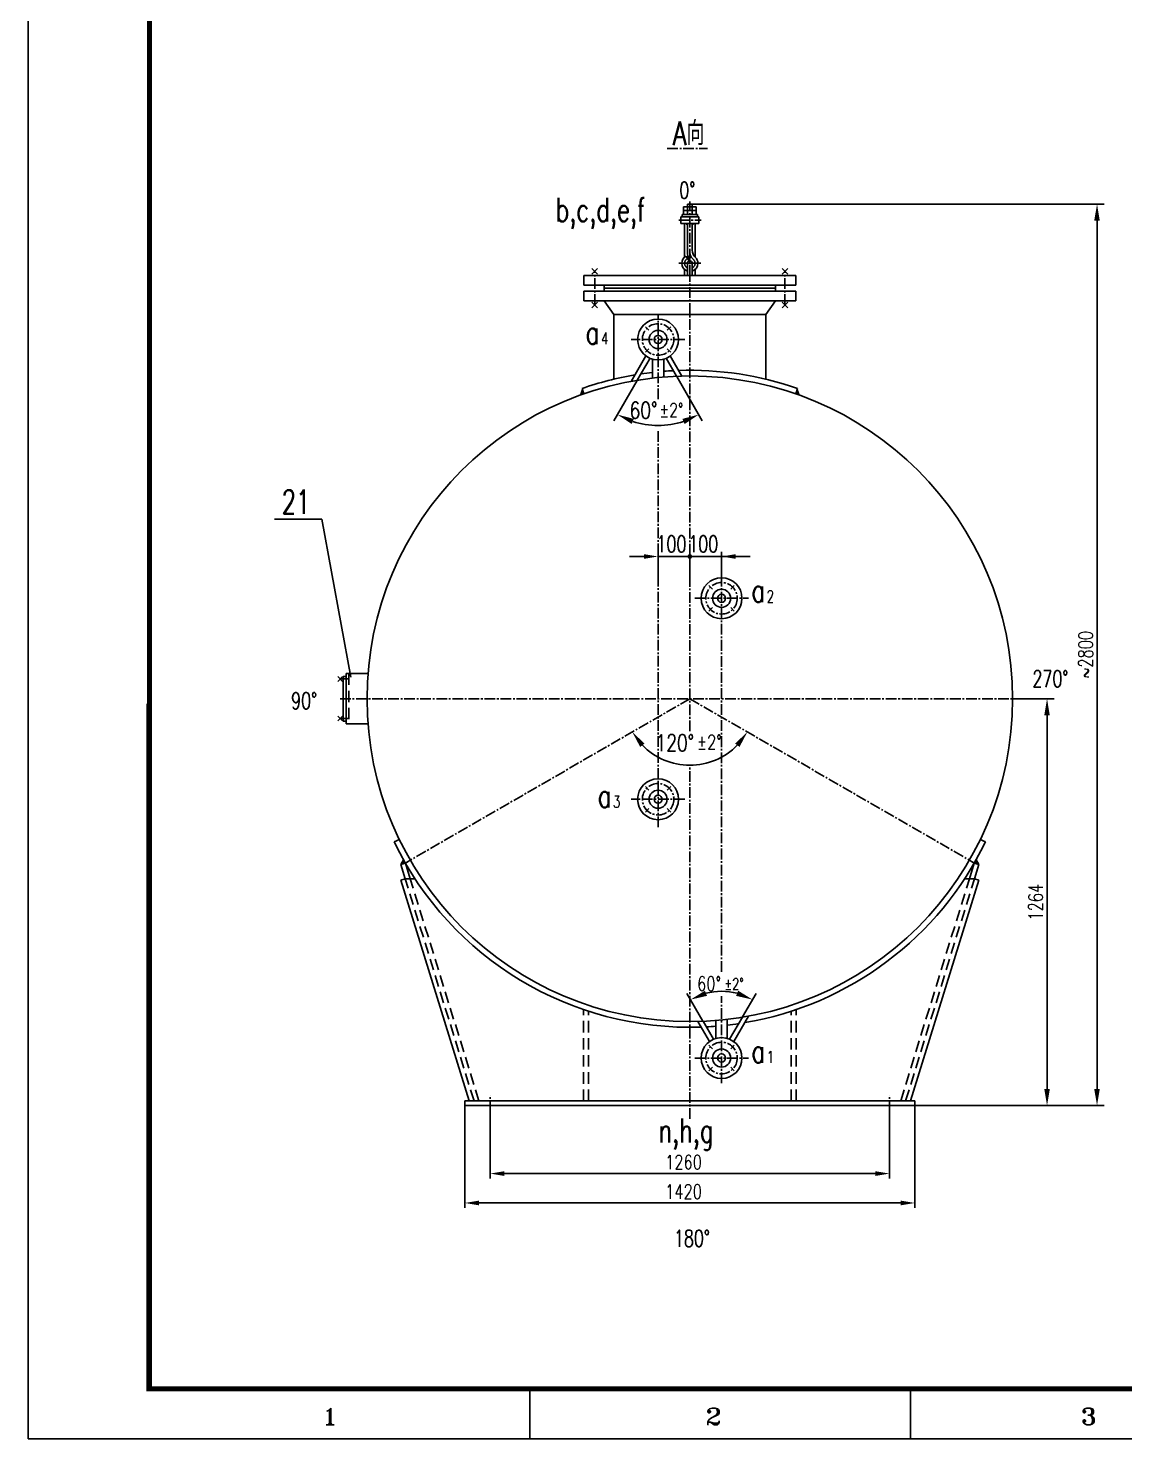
# Model space of a CAD drawing. Extents: x 0 to 1476, y -3 to 841.
# Drawn here: x 634.8 to 865.4, y -2.5 to 294.1 of the extents above; entities that cross this region are included whole.
import ezdxf

# ---------------------------------------------------------------- set-up
doc = ezdxf.new("R2010")
doc.units = 0
doc.header["$LTSCALE"] = 3
doc.header["$MEASUREMENT"] = 0
for name, pattern in [('CENTER', [2, 1.25, -0.25, 0.25, -0.25]), ('CENTER2', [1.125, 0.75, -0.125, 0.125, -0.125]), ('DASHED', [1.2, 0.8, -0.4])]:
    doc.linetypes.add(name, pattern=pattern)
doc.layers.get('0').update_dxf_attribs({"linetype": 'CONTINUOUS'})
doc.layers.get('DEFPOINTS').update_dxf_attribs({"linetype": 'CONTINUOUS'})
for name, color, linetype in [('1', 2, 'CONTINUOUS'), ('2', 1, 'CONTINUOUS'), ('3', 2, 'CENTER'), ('5', 4, 'DASHED'), ('BORDER', 7, 'CONTINUOUS')]:
    doc.layers.add(name, color=color, linetype=linetype)
doc.styles.add('HZTXT', font='romans', dxfattribs={"width": 0.75, "bigfont": 'HZTXT'})
doc.dimstyles.new('A', dxfattribs={"dimtxt": 3.5, "dimasz": 3.5, "dimexe": 1.5, "dimexo": 0.0625, "dimgap": 0.09, "dimtad": 1, "dimdec": 4, "dimzin": 0, "dimtxsty": 'HZTXT', "dimcen": 0.09, "dimclrd": 3, "dimclre": 3, "dimclrt": 3, "dimazin": 3, "dimtol": 1, "dimtp": 2, "dimtm": 2, "dimtfac": 0.571429, "dimtdec": 4, "dimtix": 1, "dimtofl": 0, "dimtmove": 0, "dimatfit": 3, "dimtolj": 1, "dimtzin": 0})

# ---------------------------------------------------------------- blocks, each defined once
blk = doc.blocks.new('*D80')
at = {"linetype": 'BYBLOCK'}
for p, q in [((1137.17, 401.79), (1145.79, 401.79)), ((1144.29, 398.29), (1144.29, 319.75)), ((1128.59, 316.25), (1145.79, 316.25))]:
    blk.add_line(p, q, dxfattribs=at)
for points in [[(1143.7, 398.29), (1144.87, 398.29), (1144.29, 401.79)], [(1143.7, 319.75), (1144.87, 319.75), (1144.29, 316.25)]]:
    blk.add_solid(points, dxfattribs=at)
at = {"layer": 'DEFPOINTS', "color": 0, "linetype": 'BYBLOCK'}
for p in [(1137.11, 401.79), (1128.53, 316.25), (1144.29, 316.25)]:
    blk.add_point(p, dxfattribs=at)
at = {"linetype": 'BYBLOCK', "insert": (1141.89, 359.02), "char_height": 3, "attachment_point": 5, "rotation": 90, "style": 'HZTXT'}
blk.add_mtext('\\A1;1264', dxfattribs=at)
blk = doc.blocks.new('*D79')
at = {"linetype": 'BYBLOCK'}
for p, q in [((1116.57, 505.82), (1156.3, 505.82)), ((1154.8, 319.75), (1154.8, 502.32)), ((1116.57, 316.25), (1156.3, 316.25))]:
    blk.add_line(p, q, dxfattribs=at)
for points in [[(1154.21, 502.32), (1155.38, 502.32), (1154.8, 505.82)], [(1154.21, 319.75), (1155.38, 319.75), (1154.8, 316.25)]]:
    blk.add_solid(points, dxfattribs=at)
at = {"layer": 'DEFPOINTS', "color": 0, "linetype": 'BYBLOCK'}
for p in [(1116.51, 505.82), (1154.8, 505.82), (1116.51, 316.25)]:
    blk.add_point(p, dxfattribs=at)
at = {"linetype": 'BYBLOCK', "insert": (1152.4, 411.04), "char_height": 3, "attachment_point": 5, "rotation": 90, "style": 'HZTXT'}
blk.add_mtext('\\A1;~2800', dxfattribs=at)

msp = doc.modelspace()

# ---------------------------------------------------------------- hatches: boundary and pattern name
at = {"layer": '2', "linetype": 'BYBLOCK'}
h = msp.add_hatch(dxfattribs=at)
h.set_pattern_fill('ANSI31', color=1, scale=0.1, style=0)
h.set_pattern_definition([(45, (-3371.268064, 731.015316), (-0.008838834765, 0.008838834765), [])])
h.paths.add_polyline_path([(713.13578, 118.24591), (714.09104, 118.54169, -0.002696218), (713.72207, 119.1888)])
h = msp.add_hatch(dxfattribs=at)
h.set_pattern_fill('ANSI31', color=1, scale=0.1, style=0)
h.set_pattern_definition([(135, (4919.082887, 731.015316), (0.008838834765, 0.008838834765), [])])
h.paths.add_polyline_path([(834.09276, 119.1888), (834.67904, 118.24591), (833.72379, 118.54169, 0.002696218)])

# ---------------------------------------------------------------- linework, layer by layer
at = {"color": 0, "linetype": 'BYBLOCK'}
for p, q in [((774.46991, 257.10691), (859.88999, 257.10691)), ((821.30324, 67.53669), (859.88999, 67.53669))]:
    msp.add_line(p, q, dxfattribs=at)
at = {"linetype": 'BYBLOCK'}
for p, q in [((762.83213, 219.98797), (757.94669, 211.52614)), ((771.15344, 220.83539), (776.52813, 211.52614)), ((776.66139, 85.31799), (773.31007, 91.12263)), ((784.98269, 86.1654), (787.84475, 91.12263))]:
    msp.add_line(p, q, dxfattribs=at)
at = {"color": 3, "linetype": 'BYBLOCK'}
for p, q in [((767.23741, 178.50521), (767.23741, 183.99021)), ((773.90741, 178.50521), (773.90741, 183.99021)), ((773.90741, 178.50521), (773.90741, 183.99021)), ((780.57741, 178.50521), (780.57741, 183.99021)), ((764.23741, 182.99021), (761.23741, 182.99021)), ((767.23741, 182.99021), (786.57741, 182.99021)), ((770.90741, 182.99021), (767.90741, 182.99021)), ((776.90741, 182.99021), (779.90741, 182.99021)), ((726.57408, 67.53669), (726.57408, 46.0595)), ((731.90741, 67.53669), (731.90741, 52.23877)), ((815.90741, 67.53669), (815.90741, 52.23877)), ((821.24074, 67.53669), (821.24074, 46.0595)), ((812.90741, 53.23877), (734.90741, 53.23877)), ((729.57408, 47.0595), (818.24074, 47.0595))]:
    msp.add_line(p, q, dxfattribs=at)
at = {"linetype": 'BYBLOCK'}
for centre, radius, start, end in [((767.23741, 227.61814), 17.08144, 251.7605808, 288.2394192), ((773.90741, 153.07669), 13.96934, 224.3932027, 315.6067973), ((780.57741, 78.53524), 13.03468, 75.4313467, 104.5686533)]:
    msp.add_arc(centre, radius, start, end, dxfattribs=at)
for points in [[(761.65274, 210.86252), (762.12949, 211.92733), (758.69669, 212.82518)], [(772.34533, 211.92733), (772.82208, 210.86252), (775.77813, 212.82518)], [(763.46088, 142.95139), (764.39021, 143.6567), (761.80961, 146.09202)], [(783.42462, 143.6567), (784.35394, 142.95139), (786.00521, 146.09202)], [(777.51987, 90.61104), (777.07747, 91.69057), (774.06007, 89.8236)], [(784.07735, 91.69057), (783.63495, 90.61104), (787.09475, 89.8236)]]:
    msp.add_solid(points, dxfattribs=at)
at = {"color": 3, "linetype": 'BYBLOCK'}
for points in [[(764.23741, 183.49021), (764.23741, 182.49021), (767.23741, 182.99021)], [(783.57741, 183.49021), (783.57741, 182.49021), (780.57741, 182.99021)], [(734.90741, 53.73877), (734.90741, 52.73877), (731.90741, 53.23877)], [(812.90741, 53.73877), (812.90741, 52.73877), (815.90741, 53.23877)], [(729.57408, 47.5595), (729.57408, 46.5595), (726.57408, 47.0595)], [(818.24074, 47.5595), (818.24074, 46.5595), (821.24074, 47.0595)]]:
    msp.add_solid(points, dxfattribs=at)
at = {"layer": '1', "color": 2, "linetype": 'BYBLOCK'}
for p, q in [((776.20983, 244.64139), (771.605, 244.64139)), ((765.3035, 230.55206), (764.55457, 231.30099)), ((769.17132, 230.55206), (769.92026, 231.30099)), ((765.3035, 226.68423), (764.55457, 225.9353)), ((769.17132, 226.68423), (769.92026, 225.9353)), ((796.57741, 218.32036), (796.18355, 217.18683)), ((778.6435, 176.13915), (777.89457, 176.88808)), ((782.51132, 176.13915), (783.26026, 176.88808)), ((778.6435, 172.27132), (777.89457, 171.52239)), ((782.51132, 172.27132), (783.26026, 171.52239)), ((765.3035, 133.88206), (764.55457, 134.63099)), ((769.17132, 133.88206), (769.92026, 134.63099)), ((765.3035, 130.01423), (764.55457, 129.2653)), ((769.17132, 130.01423), (769.92026, 129.2653)), ((778.6435, 79.46915), (777.89457, 80.21808)), ((778.6435, 79.46915), (777.89457, 80.21808)), ((782.51132, 79.46915), (783.26026, 80.21808)), ((782.51132, 79.46915), (783.26026, 80.21808)), ((778.6435, 75.60132), (777.89457, 74.85239)), ((782.51132, 75.60132), (783.26026, 74.85239))]:
    msp.add_line(p, q, dxfattribs=at)
at = {"layer": '1'}
for p, q in [((696.55543, 190.82082), (702.61084, 157.58826)), ((700.39815, 157.24003), (702.1515, 157.24003)), ((700.39815, 148.91335), (702.1515, 148.91335))]:
    msp.add_line(p, q, dxfattribs=at)
at = {"layer": '1', "color": 2, "linetype": 'BYBLOCK', "const_width": 0.25}
msp.add_lwpolyline([(773.53241, 182.99021, 1), (774.28241, 182.99021, 1)], format="xyb", close=True, dxfattribs=at)
at = {"layer": '2', "color": 1}
for p, q in [((772.60741, 254.91669), (772.60741, 256.51669)), ((772.60741, 256.51669), (775.20741, 256.51669)), ((772.60741, 255.71669), (775.20741, 255.71669)), ((773.40741, 254.91669), (773.40741, 257.10691)), ((773.40741, 257.10691), (774.40741, 257.10691)), ((774.40741, 254.91669), (774.40741, 257.10691)), ((775.20741, 254.91669), (775.20741, 256.51669)), ((772.01693, 254.41669), (775.79789, 254.41669)), ((772.01693, 253.01669), (775.79789, 253.01669)), ((772.26375, 254.91669), (775.55107, 254.91669)), ((772.26375, 254.41669), (772.26375, 254.91669)), ((772.80741, 253.01669), (772.80741, 245.94071)), ((773.40741, 246.64441), (773.40741, 253.01669)), ((774.40741, 247.37231), (774.40741, 253.01669)), ((775.00741, 253.01669), (775.00741, 245.94402)), ((775.55107, 254.41669), (775.55107, 254.91669)), ((772.80741, 243.34208), (772.80741, 242.07669)), ((773.09203, 246.13584), (773.79614, 245.13133)), ((773.405, 244.64139), (773.405, 242.07669)), ((774.40983, 244.64139), (774.40983, 242.07669)), ((775.00741, 243.34208), (775.00741, 242.07669)), ((751.60741, 242.07669), (796.20741, 242.07669)), ((751.60741, 240.01669), (796.20741, 240.01669)), ((751.60741, 238.81669), (796.20741, 238.81669)), ((755.92366, 239.41669), (791.89116, 239.41669)), ((751.60741, 236.75669), (796.20741, 236.75669)), ((757.90741, 233.84946), (789.90741, 233.84946)), ((701.03741, 157.77669), (701.03741, 148.37669)), ((701.03741, 157.77669), (701.63741, 157.77669)), ((701.63741, 158.37669), (701.63741, 147.77669)), ((701.63741, 158.37669), (706.24467, 158.37669)), ((701.03741, 148.37669), (701.63741, 148.37669)), ((701.03741, 148.37669), (701.63741, 148.37669)), ((701.63741, 147.77669), (706.24467, 147.77669)), ((726.57408, 68.53669), (821.24074, 68.53669)), ((726.57408, 67.53669), (726.57408, 68.53669)), ((821.24074, 67.53669), (821.24074, 68.53669)), ((821.24074, 67.53669), (821.24074, 68.53669)), ((726.57408, 67.53669), (821.24074, 67.53669))]:
    msp.add_line(p, q, dxfattribs=at)
at = {"layer": '2', "color": 1, "linetype": 'BYBLOCK'}
for p, q in [((772.01693, 253.01669), (772.01693, 254.41669)), ((775.79789, 253.01669), (775.79789, 254.41669)), ((754.50741, 243.5579), (753.30741, 242.3579)), ((753.30741, 243.5579), (754.50741, 242.3579)), ((794.50741, 243.5579), (793.30741, 242.3579)), ((793.30741, 243.5579), (794.50741, 242.3579)), ((751.60741, 240.01669), (751.60741, 242.07669)), ((796.20741, 240.01669), (796.20741, 242.07669)), ((751.60741, 236.75669), (751.60741, 238.81669)), ((755.92366, 238.81669), (755.92366, 240.01669)), ((791.89116, 238.81669), (791.89116, 240.01669)), ((796.20741, 236.75669), (796.20741, 238.81669)), ((753.30741, 235.27548), (754.50741, 236.47548)), ((754.50741, 235.27548), (753.30741, 236.47548)), ((757.90741, 233.84946), (755.92366, 236.75669)), ((789.90741, 233.84946), (791.89116, 236.75669)), ((793.30741, 235.27548), (794.50741, 236.47548)), ((794.50741, 235.27548), (793.30741, 236.47548)), ((757.90741, 220.26795), (757.90741, 233.84946)), ((789.90741, 220.26795), (789.90741, 233.84946)), ((764.669, 225.16952), (761.57906, 219.8176)), ((765.53502, 224.66952), (762.86338, 220.0421)), ((766.03741, 220.48885), (766.03741, 224.489)), ((768.43741, 220.7259), (768.43741, 224.489)), ((768.9398, 224.66952), (771.12219, 220.88952)), ((769.80583, 225.16952), (772.25549, 220.92658)), ((751.23741, 218.32036), (751.63127, 217.18683)), ((796.57741, 218.32036), (796.18355, 217.18683)), ((686.55543, 190.82082), (696.55543, 190.82082)), ((711.74797, 122.96242), (712.82791, 123.48562)), ((836.06685, 122.96242), (834.98691, 123.48562)), ((713.13578, 118.24591), (713.72207, 119.1888)), ((834.67904, 118.24591), (834.09276, 119.1888)), ((714.09104, 118.54169), (713.13578, 118.24591)), ((714.06467, 115.24591), (713.13578, 118.24591)), ((715.11151, 115.24591), (714.09104, 118.54169)), ((832.70332, 115.24591), (833.72379, 118.54169)), ((833.72379, 118.54169), (834.67904, 118.24591)), ((833.75015, 115.24591), (834.67904, 118.24591)), ((714.06467, 115.24591), (713.10941, 114.95014)), ((727.4804, 68.53669), (713.10941, 114.95014)), ((716.11903, 115.24591), (714.06467, 115.24591)), ((820.33442, 68.53669), (834.70541, 114.95014)), ((831.6958, 115.24591), (833.75015, 115.24591)), ((833.75015, 115.24591), (834.70541, 114.95014)), ((782.2798, 81.48386), (784.95144, 86.11128)), ((783.14583, 80.98386), (786.23576, 86.33578)), ((778.009, 80.98386), (775.55934, 85.2268)), ((778.87502, 81.48386), (776.69264, 85.26386)), ((779.37741, 85.42748), (779.37741, 81.66438)), ((779.37741, 85.42748), (779.37741, 81.66438)), ((781.77741, 85.66452), (781.77741, 81.66438)), ((781.77741, 85.66452), (781.77741, 81.66438))]:
    msp.add_line(p, q, dxfattribs=at)
at = {"layer": '2'}
for p, q in [((700.89815, 156.74003), (699.89815, 157.74003)), ((699.89815, 156.74003), (700.89815, 157.74003)), ((699.89815, 149.41335), (700.89815, 148.41335)), ((700.89815, 149.41335), (699.89815, 148.41335))]:
    msp.add_line(p, q, dxfattribs=at)
at = {"layer": '2', "color": 4, "linetype": 'DASHED'}
for p, q in [((751.57408, 68.53669), (751.57408, 87.71701)), ((752.57408, 68.53669), (752.57408, 87.38381)), ((795.24074, 68.53669), (795.24074, 87.38381)), ((796.24074, 68.53669), (796.24074, 87.71701))]:
    msp.add_line(p, q, dxfattribs=at)
at = {"layer": '2', "color": 1, "linetype": 'BYBLOCK'}
for centre, radius in [((767.23741, 228.61814), 4.29998), ((767.23741, 228.61814), 1.90333), ((767.23741, 228.61814), 0.85215), ((773.90741, 153.07669), 67.87), ((780.57741, 174.20524), 4.29998), ((780.57741, 174.20524), 1.90333), ((780.57741, 174.20524), 0.85215), ((767.23741, 131.94814), 4.29998), ((767.23741, 131.94814), 1.90333), ((767.23741, 131.94814), 0.85215), ((780.57741, 77.53524), 4.29998), ((780.57741, 77.53524), 1.90333), ((780.57741, 77.53524), 0.85215)]:
    msp.add_circle(centre, radius, dxfattribs=at)
at = {"layer": '2', "color": 1}
for centre, radius, start, end in [((773.90741, 253.71669), 1.1, 219.5211964, 242.9643082), ((773.90741, 253.71669), 1.1, 297.0356918, 320.4788036), ((775.40741, 246.64441), 2, 180, 233.1715765), ((776.40741, 247.37231), 2, 180, 227.5276142), ((773.90741, 244.64139), 1.70242, 118.6171726, 180), ((773.90741, 244.64139), 1.70242, 180, 252.835306), ((773.90741, 244.64139), 0.50242, 0, 180), ((773.90741, 244.64139), 1.70242, 287.164694, 0), ((773.90741, 244.64139), 1.70242, 0, 47.5276142)]:
    msp.add_arc(centre, radius, start, end, dxfattribs=at)
at = {"layer": '2', "color": 1, "linetype": 'BYBLOCK'}
for start, end in [(99.6217953, 109.1606358), (96.5426268, 98.5530497), (92.8721805, 94.5422969), (70.8393642, 91.9361543), (205.8487086, 271.9361543), (279.6217953, 334.1512914), (272.8721805, 274.5422969), (276.5426268, 278.5530497)]:
    msp.add_arc((773.90741, 153.07669), 69.07, start, end, dxfattribs=at)
for points in [[(750.69804, 216.82899), (751.23741, 218.32036), (751.63127, 217.18683)], [(797.11679, 216.82899), (796.57741, 218.32036), (796.18355, 217.18683)], [(711.74797, 122.96242), (712.82791, 123.48562), (712.32101, 124.56287), (711.74797, 122.96242)], [(836.06685, 122.96242), (834.98691, 123.48562), (835.49381, 124.56287), (836.06685, 122.96242)]]:
    msp.add_solid(points, dxfattribs=at)
at = {"layer": '3', "color": 2, "linetype": 'CENTER2'}
for p, q in [((769.14756, 268.78426), (777.61, 268.78426)), ((773.90741, 242.07669), (773.90741, 257.64659)), ((771.58735, 253.71669), (776.2836, 253.71669)), ((753.90741, 235.87548), (753.90741, 242.9579)), ((773.90741, 146.26279), (773.90741, 242.07669)), ((793.90741, 235.87548), (793.90741, 242.9579)), ((767.23741, 216.03871), (767.23741, 233.84946)), ((772.84328, 228.61814), (761.58486, 228.61814)), ((767.23741, 126.07976), (767.23741, 209.5022)), ((780.57741, 95.68599), (780.57741, 180.13347)), ((774.97154, 174.20524), (786.22996, 174.20524)), ((774.97154, 174.20524), (786.22996, 174.20524)), ((700.35733, 153.07669), (845.77741, 153.07669)), ((773.90741, 153.07669), (714.09104, 118.54169)), ((773.90741, 153.07669), (833.72379, 118.54169)), ((773.90741, 64.73628), (773.90741, 138.89422)), ((772.84328, 131.94814), (761.58486, 131.94814)), ((772.84328, 131.94814), (761.58486, 131.94814)), ((780.57741, 72.24503), (780.57741, 90.57639)), ((774.97154, 77.53524), (786.22996, 77.53524)), ((731.90741, 66.33669), (731.90741, 69.73669)), ((815.90741, 66.33669), (815.90741, 69.73669)), ((821.24074, 67.53669), (821.24074, 68.53669))]:
    msp.add_line(p, q, dxfattribs=at)
for centre in [(767.23741, 228.61814), (780.57741, 174.20524), (767.23741, 131.94814), (780.57741, 77.53524)]:
    msp.add_circle(centre, 3.31523, dxfattribs=at)
for centre, radius, start, end in [((775.90741, 247.0131), 2, 180, 229.859894), ((773.90741, 244.64139), 1.10242, 115.0988434, 180), ((773.90741, 244.64139), 1.10242, 180, 242.887393), ((773.90741, 244.64139), 1.10242, 297.112607, 0), ((773.90741, 244.64139), 1.10242, 0, 49.859894)]:
    msp.add_arc(centre, radius, start, end, dxfattribs=at)
at = {"layer": '5', "color": 4, "linetype": 'DASHED'}
for p, q in [((702.23741, 158.37669), (702.23741, 147.77669)), ((728.52724, 68.53669), (714.06467, 115.24591)), ((729.57408, 68.53669), (715.11151, 115.24591)), ((818.24074, 68.53669), (832.70332, 115.24591)), ((819.28758, 68.53669), (833.75015, 115.24591))]:
    msp.add_line(p, q, dxfattribs=at)
at = {"layer": 'BORDER'}
for p, q in [((634.7913, 591.47707), (634.7913, -2.52293)), ((659.7913, 7.47707), (659.7913, 152.0349)), ((740.2913, 7.97707), (740.2913, -2.52293)), ((820.2913, 7.97707), (820.2913, -2.52293)), ((634.7913, -2.52293), (1475.7913, -2.52293))]:
    msp.add_line(p, q, dxfattribs=at)
at = {"layer": 'BORDER', "color": 7}
for p, q in [((697.93405, 3.43202), (697.6007, 3.2805)), ((697.6007, 3.2805), (697.631, 3.2805)), ((698.44923, 3.9472), (697.93405, 3.43202)), ((698.11588, 3.61385), (698.11588, 0.43187)), ((698.2674, 3.61385), (698.2674, 0.6137)), ((698.44923, 3.9472), (698.44923, 0.43187)), ((777.72615, 3.2805), (777.90797, 3.61385)), ((777.72615, 3.09867), (777.72615, 3.2805)), ((777.90797, 2.94715), (777.72615, 3.09867)), ((777.90797, 3.61385), (778.0595, 3.76537)), ((777.90797, 3.43202), (778.0595, 3.43202)), ((777.90797, 3.2805), (777.90797, 3.09867)), ((778.0595, 3.2805), (777.90797, 3.2805)), ((777.90797, 3.2805), (777.93828, 3.2805)), ((777.90797, 3.09867), (778.0595, 3.09867)), ((778.0595, 3.76537), (778.57467, 3.9472)), ((778.0595, 3.43202), (778.24132, 3.2805)), ((778.0595, 3.09867), (778.0595, 3.2805)), ((778.24132, 3.09867), (778.0595, 2.94715)), ((778.24132, 3.2805), (778.24132, 3.09867)), ((778.57467, 3.9472), (779.24137, 3.9472)), ((779.24137, 3.9472), (779.72625, 3.76537)), ((779.24137, 3.9472), (779.57472, 3.76537)), ((779.57472, 3.76537), (779.72625, 3.2805)), ((779.72625, 3.76537), (779.90807, 3.61385)), ((779.72625, 3.61385), (779.90807, 3.2805)), ((779.72625, 3.2805), (779.72625, 2.94715)), ((779.90807, 3.61385), (780.0596, 3.2805)), ((779.90807, 3.2805), (779.90807, 2.94715)), ((780.0596, 3.2805), (780.0596, 2.94715)), ((856.60047, 3.2805), (856.75199, 3.61385)), ((856.60047, 3.09867), (856.60047, 3.2805)), ((856.75199, 2.94715), (856.60047, 3.09867)), ((856.75199, 3.61385), (856.93382, 3.76537)), ((856.75199, 3.43202), (856.93382, 3.43202)), ((856.93382, 3.2805), (856.75199, 3.2805)), ((856.75199, 3.2805), (856.75199, 3.09867)), ((856.75199, 3.2805), (856.78229, 3.2805)), ((856.75199, 3.09867), (856.93382, 3.09867)), ((856.93382, 3.76537), (857.41869, 3.9472)), ((856.93382, 3.43202), (857.08534, 3.2805)), ((856.93382, 3.09867), (856.93382, 3.2805)), ((857.08534, 3.09867), (856.93382, 2.94715)), ((857.08534, 3.2805), (857.08534, 3.09867)), ((857.41869, 3.9472), (858.08539, 3.9472)), ((857.93387, 3.9472), (858.26722, 3.76537)), ((858.08539, 3.9472), (858.60057, 3.76537)), ((858.26722, 3.76537), (858.41874, 3.43202)), ((858.41874, 3.76537), (858.60057, 3.43202)), ((858.41874, 3.43202), (858.41874, 2.94715)), ((858.60057, 3.76537), (858.75209, 3.43202)), ((858.60057, 3.43202), (858.60057, 2.94715)), ((858.75209, 3.43202), (858.75209, 2.94715)), ((697.44918, 0.43187), (699.11593, 0.43187)), ((698.11588, 0.6137), (697.78253, 0.43187)), ((697.78253, 0.43187), (697.81283, 0.43187)), ((698.11588, 0.76522), (697.93405, 0.43187)), ((697.93405, 0.43187), (697.96435, 0.43187)), ((698.11588, 0.43187), (698.14618, 0.43187)), ((698.2674, 0.6137), (698.2977, 0.6137)), ((698.44923, 0.76522), (698.60075, 0.43187)), ((698.44923, 0.6137), (698.78258, 0.43187)), ((698.44923, 0.43187), (698.47953, 0.43187)), ((698.60075, 0.43187), (698.63106, 0.43187)), ((698.78258, 0.43187), (698.81288, 0.43187)), ((699.11593, 0.43187), (699.14623, 0.43187)), ((777.90797, 1.43192), (777.72615, 0.94705)), ((777.72615, 0.94705), (777.72615, 0.43187)), ((777.72615, 0.76522), (777.90797, 0.94705)), ((777.72615, 0.43187), (777.75645, 0.43187)), ((778.0595, 2.94715), (777.90797, 2.94715)), ((778.24132, 1.76527), (777.90797, 1.43192)), ((777.90797, 0.94705), (778.24132, 0.94705)), ((778.57467, 1.9471), (778.24132, 1.76527)), ((778.24132, 0.94705), (779.05955, 0.76522)), ((778.24132, 0.94705), (779.05955, 0.6137)), ((778.24132, 0.94705), (779.05955, 0.43187)), ((779.3929, 2.28045), (778.57467, 1.9471)), ((779.24137, 2.28045), (778.57467, 1.9471)), ((778.57467, 1.9471), (778.60498, 1.9471)), ((779.05955, 0.76522), (779.72625, 0.76522)), ((779.05955, 0.6137), (779.72625, 0.6137)), ((779.05955, 0.43187), (779.72625, 0.43187)), ((779.57472, 2.6138), (779.24137, 2.28045)), ((779.90807, 2.6138), (779.3929, 2.28045)), ((779.72625, 2.94715), (779.57472, 2.6138)), ((779.90807, 2.94715), (779.72625, 2.6138)), ((779.72625, 2.6138), (779.75655, 2.6138)), ((779.72625, 0.76522), (780.0596, 0.94705)), ((779.72625, 0.6137), (779.90807, 0.76522)), ((779.72625, 0.43187), (779.90807, 0.6137)), ((780.0596, 2.94715), (779.90807, 2.6138)), ((779.90807, 0.6137), (780.0596, 0.94705)), ((779.90807, 0.76522), (779.93838, 0.76522)), ((780.0596, 0.94705), (780.0596, 1.2804)), ((780.0596, 1.2804), (780.0899, 1.2804)), ((780.0596, 0.94705), (780.0899, 0.94705)), ((856.60047, 1.2804), (856.75199, 1.43192)), ((856.60047, 1.09857), (856.60047, 1.2804)), ((856.75199, 0.76522), (856.60047, 1.09857)), ((856.93382, 2.94715), (856.75199, 2.94715)), ((856.75199, 1.43192), (856.93382, 1.43192)), ((856.93382, 1.2804), (856.75199, 1.2804)), ((856.75199, 1.2804), (856.75199, 1.09857)), ((856.75199, 1.2804), (856.78229, 1.2804)), ((856.75199, 1.09857), (856.93382, 1.09857)), ((856.93382, 0.94705), (856.75199, 0.94705)), ((856.75199, 0.94705), (856.78229, 0.94705)), ((856.93382, 0.6137), (856.75199, 0.76522)), ((856.93382, 1.43192), (857.08534, 1.2804)), ((856.93382, 1.09857), (856.93382, 1.2804)), ((857.08534, 1.09857), (856.93382, 0.94705)), ((857.41869, 0.43187), (856.93382, 0.6137)), ((857.08534, 1.2804), (857.08534, 1.09857)), ((858.08539, 0.43187), (857.41869, 0.43187)), ((857.60052, 2.43197), (858.08539, 2.43197)), ((858.26722, 2.6138), (857.93387, 2.43197)), ((857.93387, 2.43197), (857.96417, 2.43197)), ((857.93387, 2.43197), (858.26722, 2.28045)), ((858.60057, 2.6138), (858.08539, 2.43197)), ((858.08539, 2.43197), (858.11569, 2.43197)), ((858.08539, 2.43197), (858.41874, 2.28045)), ((858.60057, 0.6137), (858.08539, 0.43187)), ((858.41874, 0.6137), (858.08539, 0.43187)), ((858.08539, 0.43187), (858.11569, 0.43187)), ((858.41874, 2.94715), (858.26722, 2.6138)), ((858.26722, 2.28045), (858.41874, 2.09862)), ((858.60057, 2.94715), (858.41874, 2.6138)), ((858.41874, 2.6138), (858.44904, 2.6138)), ((858.41874, 2.28045), (858.75209, 1.9471)), ((858.41874, 2.09862), (858.60057, 1.61375)), ((858.60057, 1.09857), (858.41874, 0.6137)), ((858.75209, 2.94715), (858.60057, 2.6138)), ((858.60057, 1.9471), (858.75209, 1.61375)), ((858.60057, 1.61375), (858.60057, 1.09857)), ((858.75209, 1.09857), (858.60057, 0.76522)), ((858.75209, 0.76522), (858.60057, 0.6137)), ((858.60057, 0.76522), (858.63087, 0.76522)), ((858.75209, 1.9471), (858.93392, 1.61375)), ((858.75209, 1.61375), (858.75209, 1.09857)), ((858.93392, 1.09857), (858.75209, 0.76522)), ((858.93392, 1.61375), (858.93392, 1.09857))]:
    msp.add_line(p, q, dxfattribs=at)
at = {"layer": 'BORDER', "const_width": 1}
msp.add_lwpolyline([(660.2913, 7.97707), (1465.2913, 7.97707), (1465.2913, 580.97707), (660.2913, 580.97707)], close=True, dxfattribs=at)
at = {"layer": 'DEFPOINTS', "color": 0, "linetype": 'BYBLOCK'}
for p in [(773.90741, 257.64659), (774.40741, 257.10691), (765.53502, 224.66952), (768.9398, 224.66952), (762.86338, 220.0421), (771.12219, 220.88952), (764.27125, 210.7962), (767.23741, 178.50521), (773.90741, 178.50521), (773.90741, 178.50521), (780.57741, 178.50521), (773.90741, 153.07669), (773.90741, 153.07669), (769.12962, 139.94981), (714.09104, 118.54169), (833.72379, 118.54169), (782.84086, 91.37189), (784.95144, 86.11128), (776.69264, 85.26386), (778.87502, 81.48386), (782.2798, 81.48386), (821.24074, 67.53669), (726.57408, 65.20039), (731.90741, 65.20039), (815.90741, 65.20039), (821.24074, 65.20039), (731.90741, 53.23877), (821.24074, 47.0595)]:
    msp.add_point(p, dxfattribs=at)

# ---------------------------------------------------------------- texts
at = {"layer": '1', "color": 3, "linetype": 'BYBLOCK', "style": 'HZTXT', "width": 0.75}
msp.add_text('A向', height=5, rotation=0.146251, dxfattribs=at).set_placement((770.34487, 269.47908))
at = {"layer": '1', "color": 3, "linetype": 'BYBLOCK', "style": 'HZTXT', "width": 0.7}
for s, height, p in [('0%%d', 3.5, (771.70169, 258.25552)), ('b,c,d,e,f', 5, (745.69812, 253.40373)), ('a', 5, (752.03273, 227.6115)), ('4', 2.5, (755.25031, 227.60747)), ('21', 5, (688.10127, 191.97343)), ('100', 3.5, (766.89741, 183.89021)), ('100', 3.5, (773.56741, 183.89021)), ('a', 5, (786.87599, 173.35841)), ('2', 2.5, (790.09357, 173.35439)), ('270%%d', 3.5, (845.93461, 155.53968)), ('90%%d', 3.5, (690.07137, 150.90471)), ('a', 5, (754.56481, 130.20486)), ('3', 2.5, (757.78239, 130.20084)), ('a', 5, (786.87599, 76.50266)), ('1', 2.5, (790.09357, 76.49864)), ('n,h,g', 5, (767.32435, 59.80528)), ('180%%d', 3.5, (770.56345, 37.86955))]:
    msp.add_text(s, height=height, dxfattribs=at).set_placement(p)
at = {"layer": '1', "style": 'HZTXT', "width": 0.75}
for s, height, p in [('60°', 3.5, (761.24703, 211.98812)), ('±2°', 2.879832, (767.52386, 212.36202))]:
    msp.add_text(s, height=height, rotation=360, dxfattribs=at).set_placement(p)
for s, height, p in [('120°', 3.5, (766.7139, 142.05632)), ('±2°', 3.016968, (775.39545, 142.4553)), ('60°', 3, (775.4428, 91.65991)), ('±2°', 2.350883, (781.15705, 91.95428))]:
    msp.add_text(s, height=height, dxfattribs=at).set_placement(p)
at = {"layer": '1', "color": 3, "style": 'HZTXT', "width": 0.75}
for s, p in [('1260', (768.71991, 54.13877)), ('1420', (768.71991, 47.9595))]:
    msp.add_text(s, height=3, dxfattribs=at).set_placement(p)

# ---------------------------------------------------------------- dimensions: what is measured, and where the dimension line sits
at = {"layer": '1'}
for base, p1, p2, text, picture, middle in [((859.52714, 257.10691), (821.24074, 67.53669), (821.24074, 257.10691), '~2800', '*D79', (857.12714, 162.3218)), ((849.01861, 67.53669), (841.83991, 153.07669), (833.25823, 67.53669), '1264', '*D80', (846.61861, 110.30669))]:
    dim = msp.add_linear_dim(base=base, p1=p1, p2=p2, angle=90, text=text, dimstyle='A', override={"dimtxt": 3, "dimgap": 0.9, "dimclrd": 256, "dimclre": 256, "dimclrt": 256}, dxfattribs=at)
    dim.commit()
    dim.dimension.update_dxf_attribs({"geometry": picture, "text_midpoint": middle, "insert": (-295.26959, -248.71771)})

doc.saveas('drawing.dxf')
